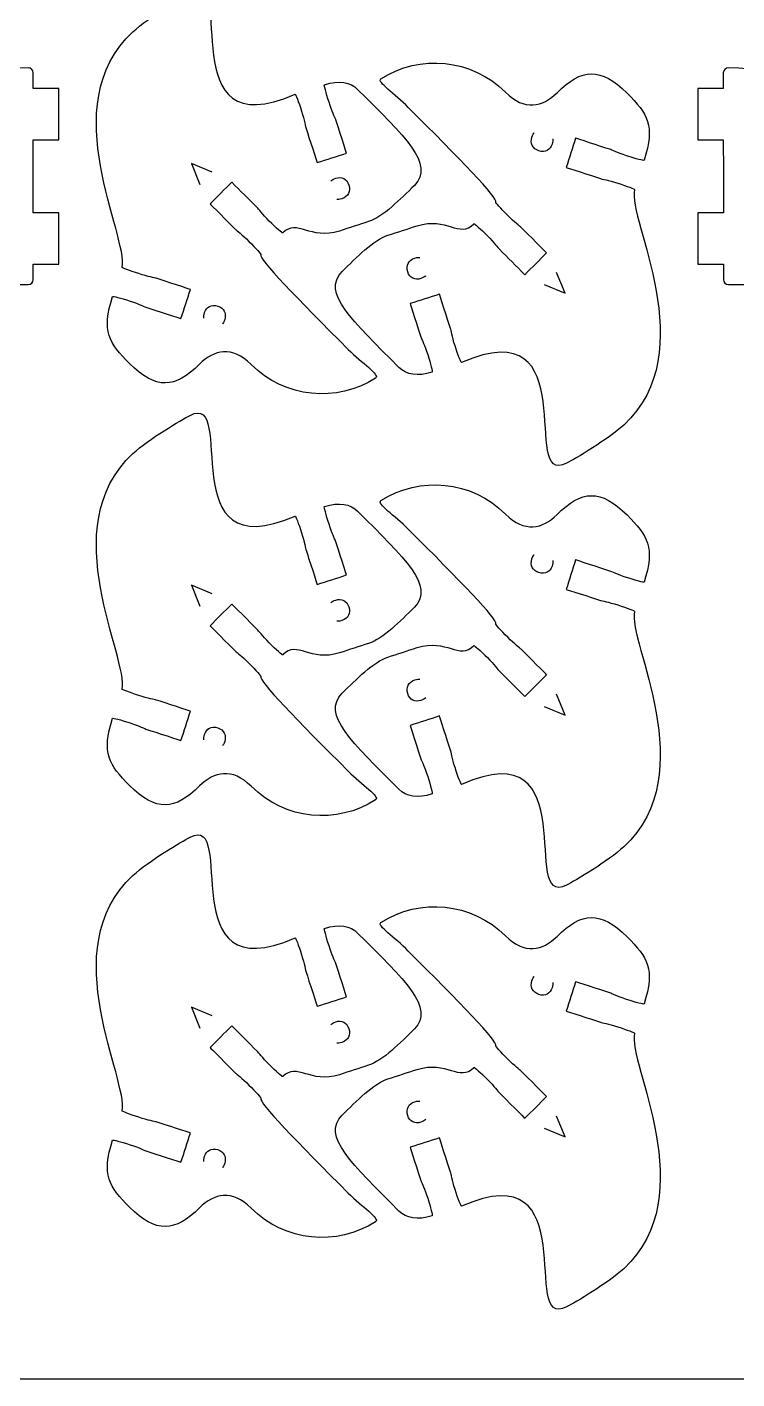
# Model space of a CAD drawing. Extents: x 0 to 300, y 0 to 300.
# Drawn here: x 115.8 to 184.9, y 0.1 to 131.7 of the extents above; entities that cross this region are included whole.
import ezdxf

# ---------------------------------------------------------------- set-up
doc = ezdxf.new("R2010")
doc.units = 0
doc.header["$MEASUREMENT"] = 0
doc.layers.add('DEFAULT', color=7, linetype='CONTINUOUS')

msp = doc.modelspace()

# ---------------------------------------------------------------- linework, layer by layer
at = {"layer": 'DEFAULT', "color": 250}
for points in [[(133.84, 117.61), (131.82, 118.45), (132.64, 116.42)], [(166.16, 106.66), (168.18, 105.82), (167.36, 107.85)], [(133.84, 76.54), (131.82, 77.38), (132.64, 75.34)], [(166.16, 65.58), (168.18, 64.75), (167.36, 66.78)], [(133.84, 35.46), (131.82, 36.3), (132.64, 34.27)], [(166.16, 24.51), (168.18, 23.67), (167.36, 25.7)]]:
    msp.add_lwpolyline(points, dxfattribs=at)
at = {"layer": 'DEFAULT', "color": 1}
for points, knots in [([(295, 0.1), (198.33, 0.1), (101.67, 0.1), (5, 0.1), (2.25, 0.1), (0, 2.35), (0, 5.1), (0, 101.77), (0, 198.43), (0, 295.1), (0, 297.85), (2.25, 300.1), (5, 300.1), (101.67, 300.1), (198.33, 300.1), (295, 300.1), (297.75, 300.1), (300, 297.85), (300, 295.1), (300, 198.43), (300, 101.77), (300, 5.1), (300, 2.35), (297.75, 0.1), (295, 0.1)], [0, 0, 0, 0, 822.047, 822.047, 822.047, 823.047, 823.047, 823.047, 1645.094, 1645.094, 1645.094, 1646.094, 1646.094, 1646.094, 2468.141, 2468.141, 2468.141, 2469.141, 2469.141, 2469.141, 3291.188, 3291.188, 3291.188, 3292.188, 3292.188, 3292.188, 3292.188]), ([(149.74, 97.56), (150.19, 97.87), (148.39, 99.04), (147.08, 100.35), (142.18, 105.25), (138.26, 109.26), (138.57, 109.57), (138.61, 109.61), (138.09, 110.19), (137.4, 110.87), (136.72, 111.56), (136.22, 111.92), (136.09, 112.04), (135.47, 112.66), (133.62, 114.52), (133.62, 114.52), (134.32, 115.23), (135.03, 115.93), (135.74, 116.64), (136.56, 115.81), (137.39, 114.99), (138.21, 114.16), (138.34, 114.04), (138.7, 113.54), (139.38, 112.85), (140.07, 112.17), (140.65, 111.65), (140.69, 111.69), (142.12, 113.12), (143.35, 110.96), (146.21, 111.88), (147.16, 112.19), (148.11, 112.5), (149.06, 112.8), (150.45, 113.26), (152.16, 114.98), (153.52, 116.33), (155.55, 118.37), (152.56, 121.1), (147.99, 125.67), (147.28, 126.38), (146.19, 126.59), (144.75, 126.12), (144.7, 126.11), (144.9, 125.35), (145.2, 124.42), (145.49, 123.51), (145.77, 122.96), (145.83, 122.79), (146.1, 121.96), (146.91, 119.46), (146.91, 119.46), (145.95, 119.15), (145, 118.85), (144.05, 118.54), (144.05, 118.54), (143.24, 121.04), (142.97, 121.87), (142.92, 122.03), (142.83, 122.64), (142.53, 123.56), (142.23, 124.49), (141.95, 125.22), (141.89, 125.2), (129.74, 119.87), (136.31, 137.41), (131.67, 135), (130.87, 134.59), (127.63, 132.68), (126.11, 131.28), (118.37, 124.12), (125.78, 111.24), (125.05, 108.36), (125.04, 108.3), (125.77, 108.03), (126.69, 107.73), (127.61, 107.42), (128.22, 107.33), (128.38, 107.28), (129.22, 107.01), (131.71, 106.2), (131.71, 106.2), (131.41, 105.25), (131.1, 104.3), (130.79, 103.35), (130.79, 103.35), (128.29, 104.16), (127.46, 104.43), (127.3, 104.48), (126.75, 104.76), (125.83, 105.06), (124.91, 105.36), (124.15, 105.56), (124.13, 105.5), (123.04, 102.11), (123.77, 100.99), (125.79, 98.97), (128.35, 96.41), (130.21, 96.53), (132.6, 98.92), (134, 100.32), (135.78, 100.72), (137.62, 98.88), (140.91, 95.59), (145.97, 95.15), (149.74, 97.56)], [1, 1, 1, 1, 2, 2, 2, 3, 3, 3, 4, 4, 4, 5, 5, 5, 6, 6, 6, 14.500131, 14.500131, 14.500131, 24.420132, 24.420132, 24.420132, 25.420132, 25.420132, 25.420132, 26.420132, 26.420132, 26.420132, 27.420132, 27.420132, 27.420132, 35.926894, 35.926894, 35.926894, 36.926894, 36.926894, 36.926894, 37.926894, 37.926894, 37.926894, 38.926894, 38.926894, 38.926894, 39.926894, 39.926894, 39.926894, 40.926894, 40.926894, 40.926894, 41.926894, 41.926894, 41.926894, 50.432897, 50.432897, 50.432897, 51.432897, 51.432897, 51.432897, 52.432897, 52.432897, 52.432897, 53.432897, 53.432897, 53.432897, 54.432897, 54.432897, 54.432897, 55.432897, 55.432897, 55.432897, 56.432897, 56.432897, 56.432897, 57.432897, 57.432897, 57.432897, 58.432897, 58.432897, 58.432897, 59.432897, 59.432897, 59.432897, 67.938901, 67.938901, 67.938901, 68.938901, 68.938901, 68.938901, 69.938901, 69.938901, 69.938901, 70.938901, 70.938901, 70.938901, 71.938901, 71.938901, 71.938901, 72.938901, 72.938901, 72.938901, 73.938901, 73.938901, 73.938901, 74.938901, 74.938901, 74.938901, 74.938901]), ([(150.26, 126.71), (149.81, 126.41), (151.61, 125.23), (152.92, 123.92), (157.82, 119.02), (161.74, 115.01), (161.43, 114.7), (161.39, 114.66), (161.91, 114.08), (162.6, 113.4), (163.28, 112.71), (163.78, 112.35), (163.91, 112.23), (164.53, 111.61), (166.38, 109.75), (166.38, 109.75), (165.68, 109.05), (164.97, 108.34), (164.26, 107.63), (163.44, 108.46), (162.61, 109.28), (161.79, 110.11), (161.66, 110.23), (161.3, 110.73), (160.62, 111.42), (159.93, 112.1), (159.35, 112.62), (159.31, 112.58), (157.88, 111.15), (156.65, 113.31), (153.79, 112.39), (152.84, 112.08), (151.89, 111.78), (150.94, 111.47), (149.55, 111.01), (147.84, 109.3), (146.48, 107.94), (144.45, 105.91), (147.44, 103.17), (152.01, 98.6), (152.72, 97.89), (153.81, 97.68), (155.25, 98.15), (155.3, 98.16), (155.1, 98.92), (154.81, 99.85), (154.51, 100.76), (154.23, 101.31), (154.17, 101.48), (153.9, 102.31), (153.09, 104.81), (153.09, 104.81), (154.05, 105.12), (155, 105.42), (155.95, 105.73), (155.95, 105.73), (156.76, 103.23), (157.03, 102.4), (157.08, 102.24), (157.17, 101.63), (157.47, 100.71), (157.77, 99.78), (158.05, 99.06), (158.11, 99.07), (170.26, 104.4), (163.69, 86.86), (168.33, 89.27), (169.13, 89.68), (172.37, 91.59), (173.89, 92.99), (181.63, 100.15), (174.22, 113.03), (174.95, 115.91), (174.96, 115.97), (174.23, 116.25), (173.31, 116.54), (172.39, 116.85), (171.78, 116.94), (171.62, 116.99), (170.78, 117.26), (168.29, 118.07), (168.29, 118.07), (168.59, 119.02), (168.9, 119.97), (169.21, 120.92), (169.21, 120.92), (171.71, 120.11), (172.54, 119.84), (172.7, 119.79), (173.25, 119.51), (174.17, 119.21), (175.09, 118.91), (175.85, 118.71), (175.87, 118.77), (176.96, 122.16), (176.23, 123.29), (174.21, 125.3), (171.65, 127.86), (169.79, 127.74), (167.4, 125.35), (166, 123.95), (164.22, 123.55), (162.38, 125.39), (159.09, 128.68), (154.03, 129.12), (150.26, 126.71)], [1, 1, 1, 1, 2, 2, 2, 3, 3, 3, 4, 4, 4, 5, 5, 5, 6, 6, 6, 14.500838, 14.500838, 14.500838, 24.420839, 24.420839, 24.420839, 25.420839, 25.420839, 25.420839, 26.420839, 26.420839, 26.420839, 27.420839, 27.420839, 27.420839, 35.927601, 35.927601, 35.927601, 36.927601, 36.927601, 36.927601, 37.927601, 37.927601, 37.927601, 38.927601, 38.927601, 38.927601, 39.927601, 39.927601, 39.927601, 40.927601, 40.927601, 40.927601, 41.927601, 41.927601, 41.927601, 50.433604, 50.433604, 50.433604, 51.433604, 51.433604, 51.433604, 52.433604, 52.433604, 52.433604, 53.433604, 53.433604, 53.433604, 54.433604, 54.433604, 54.433604, 55.433604, 55.433604, 55.433604, 56.433604, 56.433604, 56.433604, 57.433604, 57.433604, 57.433604, 58.433604, 58.433604, 58.433604, 59.433604, 59.433604, 59.433604, 67.939608, 67.939608, 67.939608, 68.939608, 68.939608, 68.939608, 69.939608, 69.939608, 69.939608, 70.939608, 70.939608, 70.939608, 71.939608, 71.939608, 71.939608, 72.939608, 72.939608, 72.939608, 73.939608, 73.939608, 73.939608, 74.939608, 74.939608, 74.939608, 74.939608]), ([(105.92, 106.66), (105.64, 106.66), (105.41, 106.88), (105.41, 107.16), (105.41, 107.66), (105.41, 108.16), (105.41, 108.66), (104.58, 108.66), (103.75, 108.66), (102.91, 108.66), (102.91, 110.33), (102.91, 112), (102.91, 113.66), (103.75, 113.66), (104.58, 113.66), (105.42, 113.66), (105.42, 116.03), (105.41, 118.4), (105.41, 120.77), (104.58, 120.77), (103.75, 120.77), (102.91, 120.77), (102.91, 122.43), (102.91, 124.1), (102.91, 125.77), (103.75, 125.77), (104.58, 125.77), (105.41, 125.77), (105.41, 126.27), (105.41, 126.77), (105.41, 127.27), (105.41, 127.55), (105.63, 127.77), (105.91, 127.77), (108.95, 127.77), (108.94, 127.07), (110.91, 127.07), (112.88, 127.07), (112.87, 127.77), (115.91, 127.77), (116.19, 127.77), (116.41, 127.55), (116.41, 127.27), (116.41, 126.77), (116.41, 126.27), (116.41, 125.77), (117.24, 125.77), (118.08, 125.77), (118.91, 125.77), (118.91, 124.1), (118.91, 122.44), (118.91, 120.77), (118.08, 120.77), (117.24, 120.77), (116.41, 120.77), (116.41, 118.4), (116.41, 116.03), (116.41, 113.66), (117.25, 113.66), (118.08, 113.66), (118.91, 113.66), (118.91, 112), (118.91, 110.33), (118.91, 108.66), (118.08, 108.66), (117.25, 108.66), (116.41, 108.66), (116.41, 108.16), (116.41, 107.66), (116.41, 107.16), (116.41, 106.88), (116.19, 106.66), (115.91, 106.66), (114.75, 106.66), (113.58, 106.66), (112.41, 106.66), (112.36, 106.66), (112.31, 107.44), (112.31, 108.41), (112.31, 109.38), (112.41, 109.99), (112.41, 110.16), (112.41, 111.33), (112.41, 112.5), (112.41, 113.66), (111.41, 113.66), (110.41, 113.66), (109.41, 113.66), (109.41, 112.5), (109.41, 111.33), (109.41, 110.16), (109.41, 109.99), (109.51, 109.38), (109.51, 108.41), (109.51, 107.44), (109.47, 106.66), (109.41, 106.66), (108.25, 106.66), (107.08, 106.66), (105.92, 106.66)], [9.913, 9.913, 9.913, 9.913, 10.913, 10.913, 10.913, 15.163, 15.163, 15.163, 22.253, 22.253, 22.253, 36.423, 36.423, 36.423, 43.523007, 43.523007, 43.523007, 63.664017, 63.664017, 63.664017, 70.744024, 70.744024, 70.744024, 84.924024, 84.924024, 84.924024, 92.004024, 92.004024, 92.004024, 96.254024, 96.254024, 96.254024, 97.254024, 97.254024, 97.254024, 98.254024, 98.254024, 98.254024, 99.254024, 99.254024, 99.254024, 100.254024, 100.254024, 100.254024, 104.504024, 104.504024, 104.504024, 111.593024, 111.593024, 111.593024, 125.763024, 125.763024, 125.763024, 132.863031, 132.863031, 132.863031, 153.004042, 153.004042, 153.004042, 160.083049, 160.083049, 160.083049, 174.263049, 174.263049, 174.263049, 181.343049, 181.343049, 181.343049, 185.593049, 185.593049, 185.593049, 186.593049, 186.593049, 186.593049, 196.516049, 196.516049, 196.516049, 197.516049, 197.516049, 197.516049, 198.516049, 198.516049, 198.516049, 208.437049, 208.437049, 208.437049, 216.941049, 216.941049, 216.941049, 226.862049, 226.862049, 226.862049, 227.862049, 227.862049, 227.862049, 228.862049, 228.862049, 228.862049, 238.775049, 238.775049, 238.775049, 238.775049]), ([(184.09, 106.66), (183.81, 106.66), (183.59, 106.88), (183.59, 107.16), (183.59, 107.66), (183.59, 108.16), (183.59, 108.66), (182.75, 108.66), (181.92, 108.66), (181.09, 108.66), (181.09, 110.33), (181.09, 112), (181.09, 113.66), (181.92, 113.66), (182.76, 113.66), (183.59, 113.66), (183.59, 116.03), (183.59, 118.4), (183.58, 120.77), (182.75, 120.77), (181.92, 120.77), (181.09, 120.77), (181.09, 122.43), (181.09, 124.1), (181.09, 125.77), (181.92, 125.77), (182.75, 125.77), (183.58, 125.77), (183.58, 126.27), (183.58, 126.77), (183.58, 127.27), (183.58, 127.55), (183.81, 127.77), (184.09, 127.77), (187.13, 127.77), (187.11, 127.07), (189.08, 127.07), (191.06, 127.07), (191.04, 127.77), (194.08, 127.77), (194.36, 127.77), (194.58, 127.55), (194.58, 127.27), (194.58, 126.77), (194.58, 126.27), (194.58, 125.77), (195.42, 125.77), (196.25, 125.77), (197.09, 125.77), (197.09, 124.1), (197.09, 122.44), (197.09, 120.77), (196.25, 120.77), (195.42, 120.77), (194.58, 120.77), (194.58, 118.4), (194.59, 116.03), (194.59, 113.66), (195.42, 113.66), (196.25, 113.66), (197.09, 113.66), (197.09, 112), (197.09, 110.33), (197.09, 108.66), (196.25, 108.66), (195.42, 108.66), (194.59, 108.66), (194.59, 108.16), (194.59, 107.66), (194.59, 107.16), (194.59, 106.88), (194.37, 106.66), (194.09, 106.66), (192.92, 106.66), (191.75, 106.66), (190.59, 106.66), (190.53, 106.66), (190.49, 107.44), (190.49, 108.41), (190.49, 109.38), (190.59, 109.99), (190.59, 110.16), (190.59, 111.33), (190.59, 112.5), (190.59, 113.66), (189.59, 113.66), (188.59, 113.66), (187.59, 113.66), (187.59, 112.5), (187.59, 111.33), (187.59, 110.16), (187.59, 109.99), (187.69, 109.38), (187.69, 108.41), (187.69, 107.44), (187.64, 106.66), (187.59, 106.66), (186.42, 106.66), (185.26, 106.66), (184.09, 106.66)], [9.913, 9.913, 9.913, 9.913, 10.913, 10.913, 10.913, 15.163, 15.163, 15.163, 22.253, 22.253, 22.253, 36.423, 36.423, 36.423, 43.523007, 43.523007, 43.523007, 63.664017, 63.664017, 63.664017, 70.744024, 70.744024, 70.744024, 84.924024, 84.924024, 84.924024, 92.004024, 92.004024, 92.004024, 96.254024, 96.254024, 96.254024, 97.254024, 97.254024, 97.254024, 98.254024, 98.254024, 98.254024, 99.254024, 99.254024, 99.254024, 100.254024, 100.254024, 100.254024, 104.504024, 104.504024, 104.504024, 111.594024, 111.594024, 111.594024, 125.764024, 125.764024, 125.764024, 132.864031, 132.864031, 132.864031, 153.005041, 153.005041, 153.005041, 160.085048, 160.085048, 160.085048, 174.265048, 174.265048, 174.265048, 181.345048, 181.345048, 181.345048, 185.595048, 185.595048, 185.595048, 186.595048, 186.595048, 186.595048, 196.518048, 196.518048, 196.518048, 197.518048, 197.518048, 197.518048, 198.518048, 198.518048, 198.518048, 208.439048, 208.439048, 208.439048, 216.943048, 216.943048, 216.943048, 226.864048, 226.864048, 226.864048, 227.864048, 227.864048, 227.864048, 228.864048, 228.864048, 228.864048, 238.777048, 238.777048, 238.777048, 238.777048]), ([(149.74, 56.49), (150.19, 56.79), (148.39, 57.97), (147.08, 59.27), (142.18, 64.17), (138.26, 68.19), (138.57, 68.49), (138.61, 68.53), (138.09, 69.12), (137.4, 69.8), (136.72, 70.49), (136.22, 70.84), (136.09, 70.97), (135.47, 71.59), (133.62, 73.44), (133.62, 73.44), (134.32, 74.15), (135.03, 74.86), (135.74, 75.56), (135.74, 75.56), (137.59, 73.71), (138.21, 73.09), (138.34, 72.96), (138.7, 72.47), (139.38, 71.78), (140.07, 71.1), (140.65, 70.57), (140.69, 70.61), (142.12, 72.05), (143.35, 69.88), (146.21, 70.8), (147.16, 71.11), (148.11, 71.42), (149.06, 71.73), (150.45, 72.18), (152.16, 73.9), (153.52, 75.25), (155.55, 77.29), (152.56, 80.02), (147.99, 84.6), (147.28, 85.31), (146.19, 85.51), (144.75, 85.05), (144.7, 85.03), (144.9, 84.27), (145.2, 83.35), (145.49, 82.43), (145.77, 81.88), (145.83, 81.72), (146.1, 80.88), (146.91, 78.39), (146.91, 78.39), (145.95, 78.08), (145, 77.77), (144.05, 77.46), (144.05, 77.46), (143.24, 79.96), (142.97, 80.8), (142.92, 80.96), (142.83, 81.57), (142.53, 82.49), (142.23, 83.41), (141.95, 84.14), (141.89, 84.13), (129.74, 78.79), (136.31, 96.33), (131.67, 93.93), (130.87, 93.51), (127.63, 91.61), (126.11, 90.21), (118.37, 83.05), (125.78, 70.16), (125.05, 67.28), (125.04, 67.23), (125.77, 66.95), (126.69, 66.65), (127.61, 66.35), (128.22, 66.26), (128.38, 66.21), (129.22, 65.94), (131.71, 65.13), (131.71, 65.13), (131.41, 64.18), (131.1, 63.23), (130.79, 62.27), (130.79, 62.27), (128.29, 63.08), (127.46, 63.35), (127.3, 63.41), (126.75, 63.69), (125.83, 63.98), (124.91, 64.28), (124.15, 64.48), (124.13, 64.43), (123.04, 61.04), (123.77, 59.91), (125.79, 57.89), (128.35, 55.33), (130.21, 55.45), (132.6, 57.84), (134, 59.24), (135.78, 59.65), (137.62, 57.81), (140.91, 54.51), (145.97, 54.07), (149.74, 56.49)], [1, 1, 1, 1, 2, 2, 2, 3, 3, 3, 4, 4, 4, 5, 5, 5, 6, 6, 6, 14.500131, 14.500131, 14.500131, 15.500131, 15.500131, 15.500131, 16.500131, 16.500131, 16.500131, 17.500131, 17.500131, 17.500131, 18.500131, 18.500131, 18.500131, 27.006893, 27.006893, 27.006893, 28.006893, 28.006893, 28.006893, 29.006893, 29.006893, 29.006893, 30.006893, 30.006893, 30.006893, 31.006893, 31.006893, 31.006893, 32.006893, 32.006893, 32.006893, 33.006893, 33.006893, 33.006893, 41.512896, 41.512896, 41.512896, 42.512896, 42.512896, 42.512896, 43.512896, 43.512896, 43.512896, 44.512896, 44.512896, 44.512896, 45.512896, 45.512896, 45.512896, 46.512896, 46.512896, 46.512896, 47.512896, 47.512896, 47.512896, 48.512896, 48.512896, 48.512896, 49.512896, 49.512896, 49.512896, 50.512896, 50.512896, 50.512896, 59.0189, 59.0189, 59.0189, 60.0189, 60.0189, 60.0189, 61.0189, 61.0189, 61.0189, 62.0189, 62.0189, 62.0189, 63.0189, 63.0189, 63.0189, 64.0189, 64.0189, 64.0189, 65.0189, 65.0189, 65.0189, 66.0189, 66.0189, 66.0189, 66.0189]), ([(150.26, 85.64), (149.81, 85.33), (151.61, 84.15), (152.92, 82.85), (157.82, 77.95), (161.74, 73.94), (161.43, 73.63), (161.39, 73.59), (161.91, 73.01), (162.6, 72.32), (163.28, 71.64), (163.78, 71.28), (163.91, 71.15), (164.53, 70.53), (166.38, 68.68), (166.38, 68.68), (165.68, 67.97), (164.97, 67.26), (164.26, 66.56), (164.26, 66.56), (162.41, 68.41), (161.79, 69.03), (161.66, 69.16), (161.3, 69.66), (160.62, 70.34), (159.93, 71.02), (159.35, 71.55), (159.31, 71.51), (157.88, 70.07), (156.65, 72.24), (153.79, 71.32), (152.84, 71.01), (151.89, 70.7), (150.94, 70.39), (149.55, 69.94), (147.84, 68.22), (146.48, 66.87), (144.45, 64.83), (147.44, 62.1), (152.01, 57.52), (152.72, 56.81), (153.81, 56.61), (155.25, 57.07), (155.3, 57.09), (155.1, 57.85), (154.81, 58.77), (154.51, 59.69), (154.23, 60.24), (154.17, 60.4), (153.9, 61.24), (153.09, 63.74), (153.09, 63.74), (154.05, 64.04), (155, 64.35), (155.95, 64.66), (155.95, 64.66), (156.76, 62.16), (157.03, 61.33), (157.08, 61.16), (157.17, 60.55), (157.47, 59.63), (157.77, 58.71), (158.05, 57.98), (158.11, 58), (170.26, 63.33), (163.69, 45.79), (168.33, 48.19), (169.13, 48.61), (172.37, 50.51), (173.89, 51.91), (181.63, 59.07), (174.22, 71.96), (174.95, 74.84), (174.96, 74.89), (174.23, 75.17), (173.31, 75.47), (172.39, 75.77), (171.78, 75.86), (171.62, 75.91), (170.78, 76.19), (168.29, 76.99), (168.29, 76.99), (168.59, 77.94), (168.9, 78.9), (169.21, 79.85), (169.21, 79.85), (171.71, 79.04), (172.54, 78.77), (172.7, 78.72), (173.25, 78.44), (174.17, 78.14), (175.09, 77.84), (175.85, 77.64), (175.87, 77.69), (176.96, 81.08), (176.23, 82.21), (174.21, 84.23), (171.65, 86.79), (169.79, 86.67), (167.4, 84.28), (166, 82.88), (164.22, 82.47), (162.38, 84.32), (159.09, 87.61), (154.03, 88.05), (150.26, 85.64)], [1, 1, 1, 1, 2, 2, 2, 3, 3, 3, 4, 4, 4, 5, 5, 5, 6, 6, 6, 14.500838, 14.500838, 14.500838, 15.500838, 15.500838, 15.500838, 16.500838, 16.500838, 16.500838, 17.500838, 17.500838, 17.500838, 18.500838, 18.500838, 18.500838, 27.0076, 27.0076, 27.0076, 28.0076, 28.0076, 28.0076, 29.0076, 29.0076, 29.0076, 30.0076, 30.0076, 30.0076, 31.0076, 31.0076, 31.0076, 32.0076, 32.0076, 32.0076, 33.0076, 33.0076, 33.0076, 41.513603, 41.513603, 41.513603, 42.513603, 42.513603, 42.513603, 43.513603, 43.513603, 43.513603, 44.513603, 44.513603, 44.513603, 45.513603, 45.513603, 45.513603, 46.513603, 46.513603, 46.513603, 47.513603, 47.513603, 47.513603, 48.513603, 48.513603, 48.513603, 49.513603, 49.513603, 49.513603, 50.513603, 50.513603, 50.513603, 59.019607, 59.019607, 59.019607, 60.019607, 60.019607, 60.019607, 61.019607, 61.019607, 61.019607, 62.019607, 62.019607, 62.019607, 63.019607, 63.019607, 63.019607, 64.019607, 64.019607, 64.019607, 65.019607, 65.019607, 65.019607, 66.019607, 66.019607, 66.019607, 66.019607]), ([(149.74, 15.41), (150.19, 15.72), (148.39, 16.89), (147.08, 18.2), (142.18, 23.1), (138.26, 27.11), (138.57, 27.42), (138.61, 27.46), (138.09, 28.04), (137.4, 28.72), (136.72, 29.41), (136.22, 29.77), (136.09, 29.89), (135.47, 30.51), (133.62, 32.37), (133.62, 32.37), (134.32, 33.08), (135.03, 33.78), (135.74, 34.49), (135.74, 34.49), (137.59, 32.63), (138.21, 32.01), (138.34, 31.89), (138.7, 31.39), (139.38, 30.71), (140.07, 30.02), (140.65, 29.5), (140.69, 29.54), (142.12, 30.97), (143.35, 28.81), (146.21, 29.73), (147.16, 30.04), (148.11, 30.35), (149.06, 30.65), (150.45, 31.11), (152.16, 32.83), (153.52, 34.18), (155.55, 36.22), (152.56, 38.95), (147.99, 43.52), (147.28, 44.24), (146.19, 44.44), (144.75, 43.97), (144.7, 43.96), (144.9, 43.2), (145.2, 42.27), (145.49, 41.36), (145.77, 40.81), (145.83, 40.64), (146.1, 39.81), (146.91, 37.31), (146.91, 37.31), (145.95, 37), (145, 36.7), (144.05, 36.39), (144.05, 36.39), (143.24, 38.89), (142.97, 39.72), (142.92, 39.88), (142.83, 40.49), (142.53, 41.41), (142.23, 42.34), (141.95, 43.07), (141.89, 43.05), (129.74, 37.72), (136.31, 55.26), (131.67, 52.85), (130.87, 52.44), (127.63, 50.53), (126.11, 49.13), (118.37, 41.97), (125.78, 29.09), (125.05, 26.21), (125.04, 26.15), (125.77, 25.88), (126.69, 25.58), (127.61, 25.27), (128.22, 25.18), (128.38, 25.13), (129.22, 24.86), (131.71, 24.05), (131.71, 24.05), (131.41, 23.1), (131.1, 22.15), (130.79, 21.2), (130.79, 21.2), (128.29, 22.01), (127.46, 22.28), (127.3, 22.33), (126.75, 22.61), (125.83, 22.91), (124.91, 23.21), (124.15, 23.41), (124.13, 23.35), (123.04, 19.96), (123.77, 18.84), (125.79, 16.82), (128.35, 14.26), (130.21, 14.38), (132.6, 16.77), (134, 18.17), (135.78, 18.57), (137.62, 16.73), (140.91, 13.44), (145.97, 13), (149.74, 15.41)], [1, 1, 1, 1, 2, 2, 2, 3, 3, 3, 4, 4, 4, 5, 5, 5, 6, 6, 6, 14.500131, 14.500131, 14.500131, 15.500131, 15.500131, 15.500131, 16.500131, 16.500131, 16.500131, 17.500131, 17.500131, 17.500131, 18.500131, 18.500131, 18.500131, 27.006893, 27.006893, 27.006893, 28.006893, 28.006893, 28.006893, 29.006893, 29.006893, 29.006893, 30.006893, 30.006893, 30.006893, 31.006893, 31.006893, 31.006893, 32.006893, 32.006893, 32.006893, 33.006893, 33.006893, 33.006893, 41.512896, 41.512896, 41.512896, 42.512896, 42.512896, 42.512896, 43.512896, 43.512896, 43.512896, 44.512896, 44.512896, 44.512896, 45.512896, 45.512896, 45.512896, 46.512896, 46.512896, 46.512896, 47.512896, 47.512896, 47.512896, 48.512896, 48.512896, 48.512896, 49.512896, 49.512896, 49.512896, 50.512896, 50.512896, 50.512896, 59.0189, 59.0189, 59.0189, 60.0189, 60.0189, 60.0189, 61.0189, 61.0189, 61.0189, 62.0189, 62.0189, 62.0189, 63.0189, 63.0189, 63.0189, 64.0189, 64.0189, 64.0189, 65.0189, 65.0189, 65.0189, 66.0189, 66.0189, 66.0189, 66.0189]), ([(150.26, 44.56), (149.81, 44.26), (151.61, 43.08), (152.92, 41.77), (157.82, 36.87), (161.74, 32.86), (161.43, 32.55), (161.39, 32.51), (161.91, 31.93), (162.6, 31.25), (163.28, 30.56), (163.78, 30.2), (163.91, 30.08), (164.53, 29.46), (166.38, 27.6), (166.38, 27.6), (165.68, 26.9), (164.97, 26.19), (164.26, 25.48), (164.26, 25.48), (162.41, 27.34), (161.79, 27.96), (161.66, 28.08), (161.3, 28.58), (160.62, 29.27), (159.93, 29.95), (159.35, 30.47), (159.31, 30.43), (157.88, 29), (156.65, 31.16), (153.79, 30.24), (152.84, 29.93), (151.89, 29.63), (150.94, 29.32), (149.55, 28.86), (147.84, 27.15), (146.48, 25.79), (144.45, 23.76), (147.44, 21.02), (152.01, 16.45), (152.72, 15.74), (153.81, 15.53), (155.25, 16), (155.3, 16.01), (155.1, 16.77), (154.81, 17.7), (154.51, 18.61), (154.23, 19.16), (154.17, 19.33), (153.9, 20.16), (153.09, 22.66), (153.09, 22.66), (154.05, 22.97), (155, 23.27), (155.95, 23.58), (155.95, 23.58), (156.76, 21.08), (157.03, 20.25), (157.08, 20.09), (157.17, 19.48), (157.47, 18.56), (157.77, 17.63), (158.05, 16.91), (158.11, 16.92), (170.26, 22.25), (163.69, 4.71), (168.33, 7.12), (169.13, 7.53), (172.37, 9.44), (173.89, 10.84), (181.63, 18), (174.22, 30.88), (174.95, 33.76), (174.96, 33.82), (174.23, 34.1), (173.31, 34.39), (172.39, 34.7), (171.78, 34.79), (171.62, 34.84), (170.78, 35.11), (168.29, 35.92), (168.29, 35.92), (168.59, 36.87), (168.9, 37.82), (169.21, 38.77), (169.21, 38.77), (171.71, 37.96), (172.54, 37.7), (172.7, 37.64), (173.25, 37.36), (174.17, 37.06), (175.09, 36.76), (175.85, 36.56), (175.87, 36.62), (176.96, 40.01), (176.23, 41.14), (174.21, 43.15), (171.65, 45.71), (169.79, 45.59), (167.4, 43.2), (166, 41.8), (164.22, 41.4), (162.38, 43.24), (159.09, 46.53), (154.03, 46.97), (150.26, 44.56)], [1, 1, 1, 1, 2, 2, 2, 3, 3, 3, 4, 4, 4, 5, 5, 5, 6, 6, 6, 14.500838, 14.500838, 14.500838, 15.500838, 15.500838, 15.500838, 16.500838, 16.500838, 16.500838, 17.500838, 17.500838, 17.500838, 18.500838, 18.500838, 18.500838, 27.0076, 27.0076, 27.0076, 28.0076, 28.0076, 28.0076, 29.0076, 29.0076, 29.0076, 30.0076, 30.0076, 30.0076, 31.0076, 31.0076, 31.0076, 32.0076, 32.0076, 32.0076, 33.0076, 33.0076, 33.0076, 41.513603, 41.513603, 41.513603, 42.513603, 42.513603, 42.513603, 43.513603, 43.513603, 43.513603, 44.513603, 44.513603, 44.513603, 45.513603, 45.513603, 45.513603, 46.513603, 46.513603, 46.513603, 47.513603, 47.513603, 47.513603, 48.513603, 48.513603, 48.513603, 49.513603, 49.513603, 49.513603, 50.513603, 50.513603, 50.513603, 59.019607, 59.019607, 59.019607, 60.019607, 60.019607, 60.019607, 61.019607, 61.019607, 61.019607, 62.019607, 62.019607, 62.019607, 63.019607, 63.019607, 63.019607, 64.019607, 64.019607, 64.019607, 65.019607, 65.019607, 65.019607, 66.019607, 66.019607, 66.019607, 66.019607])]:
    msp.add_open_spline(points, degree=3, knots=knots, dxfattribs=at)
at = {"layer": 'DEFAULT', "color": 250}
for points in [[(166.99, 120.87), (167, 120.76), (166.99, 120.56), (166.91, 120.33), (166.74, 119.79), (166.26, 119.49), (165.63, 119.69), (165.03, 119.89), (164.75, 120.43), (164.95, 121.02), (165.02, 121.26), (165.12, 121.4), (165.18, 121.45)], [(145.39, 116.77), (145.47, 116.85), (145.64, 116.95), (145.87, 117.03), (146.41, 117.2), (146.93, 116.99), (147.14, 116.36), (147.33, 115.76), (147.05, 115.22), (146.46, 115.02), (146.22, 114.95), (146.05, 114.95), (145.97, 114.96)], [(154.61, 107.5), (154.53, 107.43), (154.36, 107.32), (154.13, 107.25), (153.59, 107.07), (153.07, 107.28), (152.86, 107.91), (152.67, 108.51), (152.95, 109.05), (153.54, 109.25), (153.78, 109.32), (153.95, 109.32), (154.03, 109.31)], [(133.01, 103.41), (133, 103.51), (133.01, 103.71), (133.09, 103.94), (133.26, 104.48), (133.74, 104.78), (134.37, 104.58), (134.97, 104.39), (135.24, 103.85), (135.05, 103.25), (134.98, 103.01), (134.88, 102.87), (134.82, 102.82)], [(166.99, 79.79), (167, 79.68), (166.99, 79.49), (166.91, 79.25), (166.74, 78.71), (166.26, 78.41), (165.63, 78.62), (165.03, 78.81), (164.75, 79.35), (164.95, 79.95), (165.02, 80.19), (165.12, 80.32), (165.18, 80.38)], [(145.39, 75.7), (145.47, 75.77), (145.64, 75.88), (145.87, 75.95), (146.41, 76.13), (146.93, 75.91), (147.14, 75.28), (147.33, 74.68), (147.05, 74.14), (146.46, 73.95), (146.22, 73.87), (146.05, 73.88), (145.97, 73.89)], [(154.61, 66.43), (154.53, 66.35), (154.36, 66.25), (154.13, 66.17), (153.59, 66), (153.07, 66.21), (152.86, 66.84), (152.67, 67.44), (152.95, 67.98), (153.54, 68.17), (153.78, 68.25), (153.95, 68.25), (154.03, 68.23)], [(133.01, 62.33), (133, 62.44), (133.01, 62.63), (133.09, 62.87), (133.26, 63.41), (133.74, 63.71), (134.37, 63.5), (134.97, 63.31), (135.24, 62.77), (135.05, 62.17), (134.98, 61.93), (134.88, 61.8), (134.82, 61.75)], [(166.99, 38.72), (167, 38.61), (166.99, 38.41), (166.91, 38.18), (166.74, 37.64), (166.26, 37.34), (165.63, 37.54), (165.03, 37.74), (164.75, 38.28), (164.95, 38.87), (165.02, 39.11), (165.12, 39.25), (165.18, 39.3)], [(145.39, 34.62), (145.47, 34.7), (145.64, 34.8), (145.87, 34.88), (146.41, 35.05), (146.93, 34.84), (147.14, 34.21), (147.33, 33.61), (147.05, 33.07), (146.46, 32.87), (146.22, 32.8), (146.05, 32.8), (145.97, 32.81)], [(154.61, 25.35), (154.53, 25.28), (154.36, 25.17), (154.13, 25.1), (153.59, 24.92), (153.07, 25.13), (152.86, 25.76), (152.67, 26.36), (152.95, 26.9), (153.54, 27.1), (153.78, 27.17), (153.95, 27.17), (154.03, 27.16)], [(133.01, 21.26), (133, 21.36), (133.01, 21.56), (133.09, 21.79), (133.26, 22.33), (133.74, 22.63), (134.37, 22.43), (134.97, 22.24), (135.24, 21.7), (135.05, 21.1), (134.98, 20.86), (134.88, 20.72), (134.82, 20.67)]]:
    msp.add_open_spline(points, degree=3, knots=[0, 0, 0, 0, 1, 1, 1, 2, 2, 2, 3, 3, 3, 4, 4, 4, 4], dxfattribs=at)

doc.saveas('drawing.dxf')
